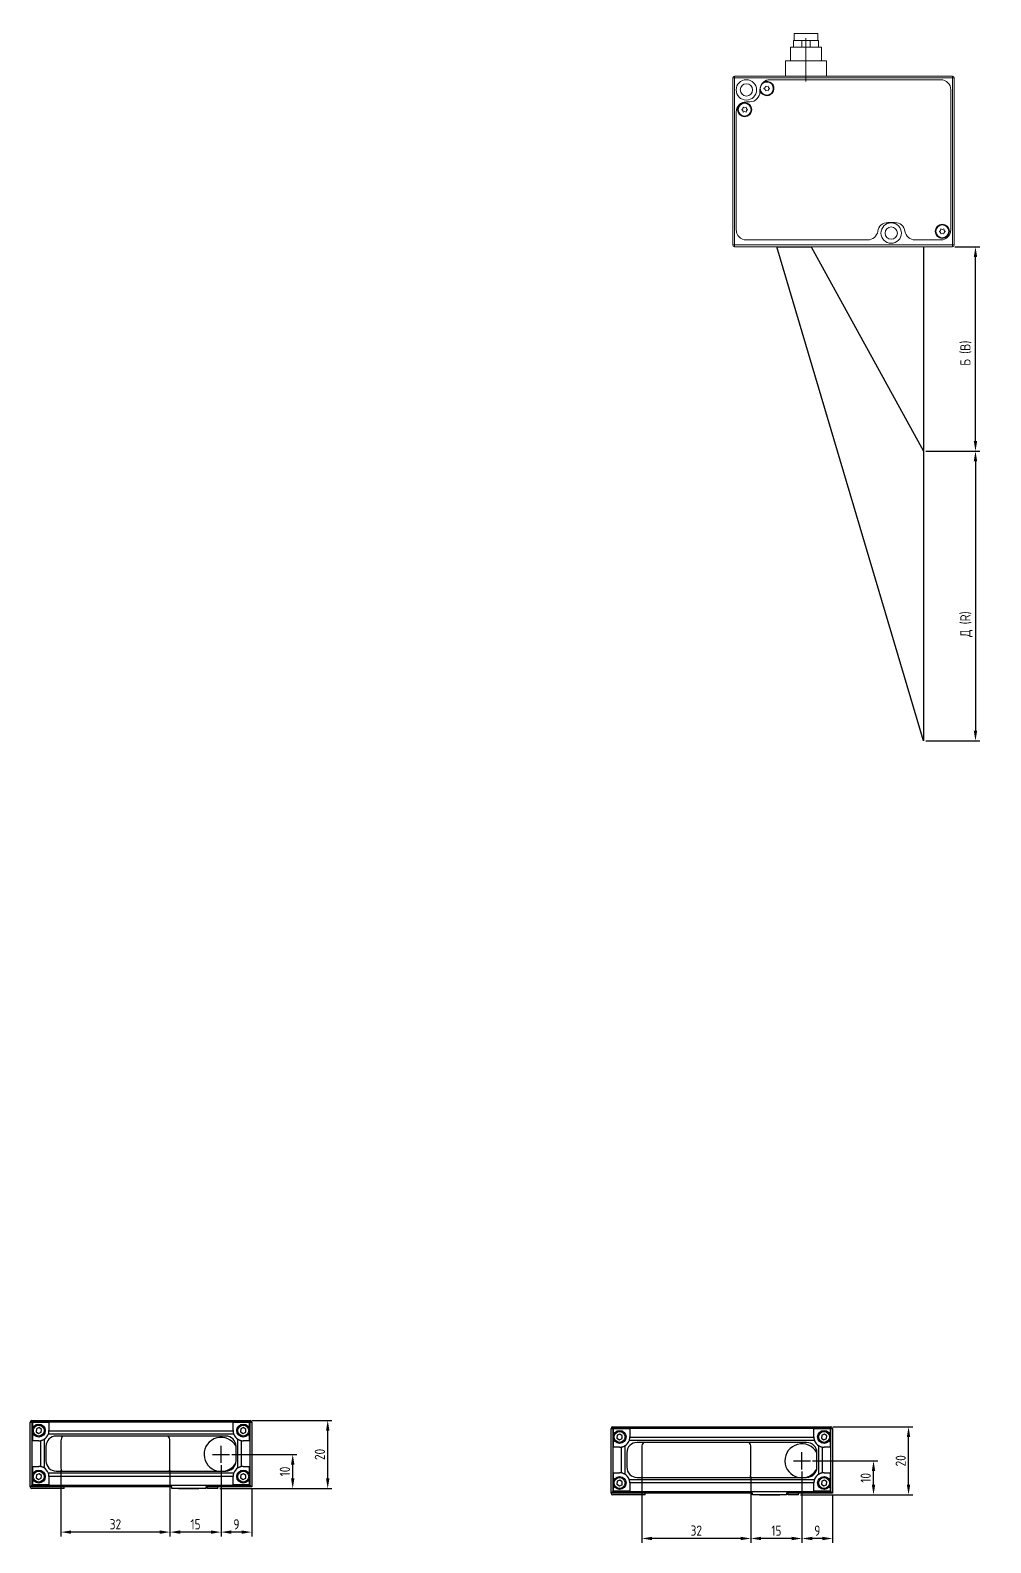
# Model space of a CAD drawing. Header units: millimetres. Extents: x -665 to 1947, y -360 to 733.
# Drawn here: x 713.7 to 995.5, y 289 to 732.7 of the extents above; entities that cross this region are included whole.
import ezdxf

# ---------------------------------------------------------------- set-up
doc = ezdxf.new("R2010")
doc.units = ezdxf.units.MM
doc.linetypes.add('CENTERX2', pattern=[20.32, 12.7, -2.54, 2.54, -2.54])
doc.styles.add('GOSTw', font='gostw.shx')
doc.dimstyles.new('Vad-style', dxfattribs={"dimtxt": 3, "dimasz": 3, "dimexe": 1.25, "dimexo": 0.625, "dimgap": 0.8, "dimtad": 1, "dimtxsty": 'GOSTw', "dimcen": 2.5, "dimclrd": 1, "dimclre": 1, "dimclrt": 1, "dimazin": 0, "dimtfac": 1, "dimtmove": 0, "dimatfit": 3, "dimfxl": 0, "dimarcsym": 0})

# ---------------------------------------------------------------- blocks, each defined once
blk = doc.blocks.new('*D41')
at = {"color": 1, "lineweight": -2, "transparency": 16777216}
for p, q in [((984.95, 669.21), (992.3, 669.21)), ((991.05, 612.21), (991.05, 666.21)), ((976.45, 609.21), (992.3, 609.21))]:
    blk.add_line(p, q, dxfattribs=at)
at = {"color": 1, "transparency": 16777216}
for points in [[(990.55, 666.21), (991.55, 666.21), (991.05, 669.21)], [(990.55, 612.21), (991.55, 612.21), (991.05, 609.21)]]:
    blk.add_solid(points, dxfattribs=at)
at = {"layer": 'Defpoints', "color": 0, "transparency": 16777216}
for p in [(984.33, 669.21), (991.05, 669.21), (975.83, 609.21)]:
    blk.add_point(p, dxfattribs=at)
at = {"color": 1, "transparency": 16777216, "insert": (986.59, 637.97), "char_height": 3, "attachment_point": 2, "rotation": 90, "style": 'GOSTw'}
blk.add_mtext('Б (B)', dxfattribs=at)
blk = doc.blocks.new('*D42')
at = {"color": 1, "lineweight": -2, "transparency": 16777216}
for p, q in [((976.45, 609.21), (992.3, 609.21)), ((991.05, 606.21), (991.05, 527.21)), ((976.45, 524.21), (992.3, 524.21))]:
    blk.add_line(p, q, dxfattribs=at)
at = {"color": 1, "transparency": 16777216}
for points in [[(990.55, 606.21), (991.55, 606.21), (991.05, 609.21)], [(990.55, 527.21), (991.55, 527.21), (991.05, 524.21)]]:
    blk.add_solid(points, dxfattribs=at)
at = {"layer": 'Defpoints', "color": 0, "transparency": 16777216}
for p in [(975.83, 609.21), (975.83, 524.21), (991.05, 524.21)]:
    blk.add_point(p, dxfattribs=at)
at = {"color": 1, "transparency": 16777216, "insert": (986.59, 558.47), "char_height": 3, "attachment_point": 2, "rotation": 90, "style": 'GOSTw'}
blk.add_mtext('Д (R)', dxfattribs=at)
blk = doc.blocks.new('*D50')
at = {"color": 1, "lineweight": -2, "transparency": 16777216}
for p, q in [((940.14, 309.91), (940.14, 289)), ((949.14, 302.91), (949.14, 289)), ((946.14, 290.25), (943.14, 290.25))]:
    blk.add_line(p, q, dxfattribs=at)
at = {"color": 1, "transparency": 16777216}
for points in [[(943.14, 290.75), (943.14, 289.75), (940.14, 290.25)], [(946.14, 290.75), (946.14, 289.75), (949.14, 290.25)]]:
    blk.add_solid(points, dxfattribs=at)
at = {"layer": 'Defpoints', "color": 0, "transparency": 16777216}
for p in [(940.14, 310.53), (949.14, 303.53), (940.14, 290.25)]:
    blk.add_point(p, dxfattribs=at)
at = {"color": 1, "transparency": 16777216, "insert": (944.64, 292.55), "char_height": 3, "attachment_point": 5, "style": 'GOSTw'}
blk.add_mtext('9', dxfattribs=at)
blk = doc.blocks.new('*D51')
at = {"color": 1, "lineweight": -2, "transparency": 16777216}
for p, q in [((943.26, 313.03), (962.39, 313.03)), ((961.14, 306.03), (961.14, 310.03)), ((939.76, 303.03), (962.39, 303.03))]:
    blk.add_line(p, q, dxfattribs=at)
at = {"color": 1, "transparency": 16777216}
for points in [[(960.64, 310.03), (961.64, 310.03), (961.14, 313.03)], [(960.64, 306.03), (961.64, 306.03), (961.14, 303.03)]]:
    blk.add_solid(points, dxfattribs=at)
at = {"layer": 'Defpoints', "color": 0, "transparency": 16777216}
for p in [(942.64, 313.03), (961.14, 313.03), (939.14, 303.03)]:
    blk.add_point(p, dxfattribs=at)
at = {"color": 1, "transparency": 16777216, "insert": (958.84, 308.03), "char_height": 3, "attachment_point": 5, "rotation": 90, "style": 'GOSTw'}
blk.add_mtext('10', dxfattribs=at)
blk = doc.blocks.new('*D52')
at = {"color": 1, "lineweight": -2, "transparency": 16777216}
for p, q in [((925.14, 308.41), (925.14, 289)), ((940.14, 309.91), (940.14, 289)), ((937.14, 290.25), (928.14, 290.25))]:
    blk.add_line(p, q, dxfattribs=at)
at = {"color": 1, "transparency": 16777216}
for points in [[(928.14, 290.75), (928.14, 289.75), (925.14, 290.25)], [(937.14, 290.75), (937.14, 289.75), (940.14, 290.25)]]:
    blk.add_solid(points, dxfattribs=at)
at = {"layer": 'Defpoints', "color": 0, "transparency": 16777216}
for p in [(925.14, 309.03), (940.14, 310.53), (925.14, 290.25)]:
    blk.add_point(p, dxfattribs=at)
at = {"color": 1, "transparency": 16777216, "insert": (932.64, 292.55), "char_height": 3, "attachment_point": 5, "style": 'GOSTw'}
blk.add_mtext('15', dxfattribs=at)
blk = doc.blocks.new('*D53')
at = {"color": 1, "lineweight": -2, "transparency": 16777216}
for p, q in [((893.14, 308.41), (893.14, 289)), ((925.14, 308.41), (925.14, 289)), ((922.14, 290.25), (896.14, 290.25))]:
    blk.add_line(p, q, dxfattribs=at)
at = {"color": 1, "transparency": 16777216}
for points in [[(896.14, 290.75), (896.14, 289.75), (893.14, 290.25)], [(922.14, 290.75), (922.14, 289.75), (925.14, 290.25)]]:
    blk.add_solid(points, dxfattribs=at)
at = {"layer": 'Defpoints', "color": 0, "transparency": 16777216}
for p in [(893.14, 309.03), (925.14, 309.03), (893.14, 290.25)]:
    blk.add_point(p, dxfattribs=at)
at = {"color": 1, "transparency": 16777216, "insert": (909.14, 292.55), "char_height": 3, "attachment_point": 5, "style": 'GOSTw'}
blk.add_mtext('32', dxfattribs=at)
blk = doc.blocks.new('*D54')
at = {"color": 1, "lineweight": -2, "transparency": 16777216}
for p, q in [((949.26, 323.03), (972.66, 323.03)), ((971.41, 306.03), (971.41, 320.03)), ((939.76, 303.03), (972.66, 303.03))]:
    blk.add_line(p, q, dxfattribs=at)
at = {"color": 1, "transparency": 16777216}
for points in [[(970.91, 320.03), (971.91, 320.03), (971.41, 323.03)], [(970.91, 306.03), (971.91, 306.03), (971.41, 303.03)]]:
    blk.add_solid(points, dxfattribs=at)
at = {"layer": 'Defpoints', "color": 0, "transparency": 16777216}
for p in [(948.64, 323.03), (971.41, 323.03), (939.14, 303.03)]:
    blk.add_point(p, dxfattribs=at)
at = {"color": 1, "transparency": 16777216, "insert": (969.11, 313.03), "char_height": 3, "attachment_point": 5, "rotation": 90, "style": 'GOSTw'}
blk.add_mtext('20', dxfattribs=at)
blk = doc.blocks.new('*D107')
at = {"color": 1, "lineweight": -2, "transparency": 16777216}
for p, q in [((769.72, 311.78), (769.72, 290.87)), ((778.72, 304.78), (778.72, 290.87)), ((775.72, 292.12), (772.72, 292.12))]:
    blk.add_line(p, q, dxfattribs=at)
at = {"color": 1, "transparency": 16777216}
for points in [[(772.72, 292.62), (772.72, 291.62), (769.72, 292.12)], [(775.72, 292.62), (775.72, 291.62), (778.72, 292.12)]]:
    blk.add_solid(points, dxfattribs=at)
at = {"layer": 'Defpoints', "color": 0, "transparency": 16777216}
for p in [(769.72, 312.4), (778.72, 305.4), (769.72, 292.12)]:
    blk.add_point(p, dxfattribs=at)
at = {"color": 1, "transparency": 16777216, "insert": (774.22, 294.42), "char_height": 3, "attachment_point": 5, "style": 'GOSTw'}
blk.add_mtext('9', dxfattribs=at)
blk = doc.blocks.new('*D108')
at = {"color": 1, "lineweight": -2, "transparency": 16777216}
for p, q in [((772.85, 314.9), (791.98, 314.9)), ((790.73, 307.9), (790.73, 311.9)), ((769.35, 304.9), (791.98, 304.9))]:
    blk.add_line(p, q, dxfattribs=at)
at = {"color": 1, "transparency": 16777216}
for points in [[(790.23, 311.9), (791.23, 311.9), (790.73, 314.9)], [(790.23, 307.9), (791.23, 307.9), (790.73, 304.9)]]:
    blk.add_solid(points, dxfattribs=at)
at = {"layer": 'Defpoints', "color": 0, "transparency": 16777216}
for p in [(772.22, 314.9), (790.73, 314.9), (768.72, 304.9)]:
    blk.add_point(p, dxfattribs=at)
at = {"color": 1, "transparency": 16777216, "insert": (788.43, 309.9), "char_height": 3, "attachment_point": 5, "rotation": 90, "style": 'GOSTw'}
blk.add_mtext('10', dxfattribs=at)
blk = doc.blocks.new('*D109')
at = {"color": 1, "lineweight": -2, "transparency": 16777216}
for p, q in [((769.72, 311.78), (769.72, 290.87)), ((754.72, 310.28), (754.72, 290.87)), ((766.72, 292.12), (757.72, 292.12))]:
    blk.add_line(p, q, dxfattribs=at)
at = {"color": 1, "transparency": 16777216}
for points in [[(757.72, 292.62), (757.72, 291.62), (754.72, 292.12)], [(766.72, 292.62), (766.72, 291.62), (769.72, 292.12)]]:
    blk.add_solid(points, dxfattribs=at)
at = {"layer": 'Defpoints', "color": 0, "transparency": 16777216}
for p in [(754.72, 310.9), (769.72, 312.4), (754.72, 292.12)]:
    blk.add_point(p, dxfattribs=at)
at = {"color": 1, "transparency": 16777216, "insert": (762.22, 294.42), "char_height": 3, "attachment_point": 5, "style": 'GOSTw'}
blk.add_mtext('15', dxfattribs=at)
blk = doc.blocks.new('*D110')
at = {"color": 1, "lineweight": -2, "transparency": 16777216}
for p, q in [((722.72, 310.28), (722.72, 290.87)), ((754.72, 310.28), (754.72, 290.87)), ((751.72, 292.12), (725.72, 292.12))]:
    blk.add_line(p, q, dxfattribs=at)
at = {"color": 1, "transparency": 16777216}
for points in [[(725.72, 292.62), (725.72, 291.62), (722.72, 292.12)], [(751.72, 292.62), (751.72, 291.62), (754.72, 292.12)]]:
    blk.add_solid(points, dxfattribs=at)
at = {"layer": 'Defpoints', "color": 0, "transparency": 16777216}
for p in [(722.72, 310.9), (754.72, 310.9), (722.72, 292.12)]:
    blk.add_point(p, dxfattribs=at)
at = {"color": 1, "transparency": 16777216, "insert": (738.72, 294.42), "char_height": 3, "attachment_point": 5, "style": 'GOSTw'}
blk.add_mtext('32', dxfattribs=at)
blk = doc.blocks.new('*D111')
at = {"color": 1, "lineweight": -2, "transparency": 16777216}
for p, q in [((778.85, 324.9), (802.25, 324.9)), ((801, 307.9), (801, 321.9)), ((769.35, 304.9), (802.25, 304.9))]:
    blk.add_line(p, q, dxfattribs=at)
at = {"color": 1, "transparency": 16777216}
for points in [[(800.5, 321.9), (801.5, 321.9), (801, 324.9)], [(800.5, 307.9), (801.5, 307.9), (801, 304.9)]]:
    blk.add_solid(points, dxfattribs=at)
at = {"layer": 'Defpoints', "color": 0, "transparency": 16777216}
for p in [(778.22, 324.9), (801, 324.9), (768.72, 304.9)]:
    blk.add_point(p, dxfattribs=at)
at = {"color": 1, "transparency": 16777216, "insert": (798.7, 314.9), "char_height": 3, "attachment_point": 5, "rotation": 90, "style": 'GOSTw'}
blk.add_mtext('20', dxfattribs=at)

msp = doc.modelspace()

# ---------------------------------------------------------------- linework, layer by layer
at = {"linetype": 'CENTERX2', "lineweight": 0}
msp.add_line((941.326, 717.693), (941.326, 732.713), dxfattribs=at)
at = {"linetype": 'Continuous', "lineweight": 15}
for p, q in [((936.826, 727.713), (945.826, 727.713)), ((937.626, 729.713), (940.126, 729.713)), ((937.826, 731.713), (944.826, 731.713)), ((940.126, 729.713), (940.126, 727.713)), ((940.126, 729.713), (941.326, 729.713)), ((941.326, 729.713), (942.526, 729.713)), ((942.526, 729.713), (942.526, 727.713)), ((942.526, 729.713), (945.026, 729.713)), ((935.326, 723.713), (947.326, 723.713)), ((920.326, 718.713), (920.326, 719.213)), ((920.326, 719.213), (984.326, 719.213)), ((984.326, 718.713), (984.326, 719.213)), ((919.826, 718.713), (920.326, 718.713)), ((919.826, 669.713), (919.826, 718.713)), ((920.326, 718.713), (920.326, 669.713)), ((984.326, 718.713), (920.326, 718.713)), ((927.826, 715.213), (927.826, 714.713)), ((927.826, 714.973), (927.826, 714.713)), ((929.328, 715.901), (929.001, 715.613)), ((929.001, 715.613), (929.328, 715.326)), ((929.026, 715.636), (929.026, 715.613)), ((929.026, 715.613), (929.026, 715.591)), ((929.413, 716.328), (929.328, 715.901)), ((929.328, 715.326), (929.413, 714.899)), ((929.445, 716.317), (929.407, 716.295)), ((929.407, 714.932), (929.445, 714.91)), ((929.826, 716.188), (929.413, 716.328)), ((929.413, 714.899), (929.826, 715.038)), ((930.238, 716.328), (929.826, 716.188)), ((929.826, 715.038), (930.238, 714.899)), ((930.245, 716.295), (930.206, 716.317)), ((930.206, 714.91), (930.245, 714.932)), ((930.324, 715.901), (930.238, 716.328)), ((930.238, 714.899), (930.324, 715.326)), ((930.651, 715.613), (930.324, 715.901)), ((930.324, 715.326), (930.651, 715.613)), ((980.826, 718.213), (930.826, 718.213)), ((980.826, 718.213), (930.826, 718.213)), ((983.826, 674.213), (983.826, 715.213)), ((983.826, 674.213), (983.826, 715.213)), ((984.326, 718.713), (984.826, 718.713)), ((984.326, 669.713), (984.326, 718.713)), ((984.826, 718.713), (984.826, 669.713)), ((922.913, 710.128), (922.828, 709.701)), ((922.945, 710.117), (922.907, 710.095)), ((923.326, 709.988), (922.913, 710.128)), ((923.738, 710.128), (923.326, 709.988)), ((923.745, 710.095), (923.706, 710.117)), ((923.824, 709.701), (923.738, 710.128)), ((924.826, 711.713), (923.826, 711.713)), ((924.826, 711.713), (923.826, 711.713)), ((920.826, 708.713), (920.826, 674.213)), ((920.826, 708.713), (920.826, 674.213)), ((922.828, 709.701), (922.501, 709.413)), ((922.501, 709.413), (922.828, 709.126)), ((922.526, 709.436), (922.526, 709.413)), ((922.526, 709.413), (922.526, 709.391)), ((922.828, 709.126), (922.913, 708.699)), ((922.907, 708.732), (922.945, 708.71)), ((922.913, 708.699), (923.326, 708.838)), ((923.326, 708.838), (923.738, 708.699)), ((923.706, 708.71), (923.745, 708.732)), ((923.738, 708.699), (923.824, 709.126)), ((924.151, 709.413), (923.824, 709.701)), ((923.824, 709.126), (924.151, 709.413)), ((965.358, 676.313), (967.394, 676.313)), ((965.358, 676.313), (967.394, 676.313)), ((923.826, 671.213), (959.426, 671.213)), ((923.826, 671.213), (959.426, 671.213)), ((973.326, 671.213), (980.826, 671.213)), ((973.326, 671.213), (980.826, 671.213)), ((980.828, 674.001), (980.501, 673.713)), ((980.501, 673.713), (980.828, 673.426)), ((980.526, 673.736), (980.526, 673.713)), ((980.526, 673.713), (980.526, 673.691)), ((980.913, 674.428), (980.828, 674.001)), ((980.828, 673.426), (980.913, 672.999)), ((980.945, 674.417), (980.907, 674.395)), ((980.907, 673.032), (980.945, 673.01)), ((981.326, 674.288), (980.913, 674.428)), ((980.913, 672.999), (981.326, 673.138)), ((981.738, 674.428), (981.326, 674.288)), ((981.326, 673.138), (981.738, 672.999)), ((981.745, 674.395), (981.706, 674.417)), ((981.706, 673.01), (981.745, 673.032)), ((981.824, 674.001), (981.738, 674.428)), ((981.738, 672.999), (981.824, 673.426)), ((982.151, 673.713), (981.824, 674.001)), ((981.824, 673.426), (982.151, 673.713)), ((919.826, 669.713), (920.326, 669.713)), ((920.326, 669.213), (920.326, 669.713)), ((920.326, 669.713), (984.326, 669.713)), ((984.326, 669.213), (920.326, 669.213)), ((984.326, 669.713), (984.826, 669.713)), ((984.326, 669.213), (984.326, 669.713))]:
    msp.add_line(p, q, dxfattribs=at)
for p, q in [((975.826, 524.213), (932.757, 669.213)), ((932.757, 669.213), (942.851, 669.213)), ((942.851, 669.213), (975.826, 609.213)), ((975.826, 669.213), (975.826, 524.213)), ((713.722, 324.4), (714.222, 324.4)), ((713.722, 305.4), (713.722, 324.4)), ((714.222, 324.4), (714.222, 324.9)), ((714.222, 324.9), (778.222, 324.9)), ((714.38, 324.243), (714.222, 324.4)), ((778.222, 324.4), (714.222, 324.4)), ((714.222, 324.4), (714.222, 305.9)), ((778.222, 324.4), (714.222, 324.4)), ((714.222, 324.4), (714.222, 305.9)), ((719.222, 324.243), (714.38, 324.243)), ((714.38, 324.243), (714.38, 322.363)), ((719.222, 324.243), (719.222, 321.9)), ((778.065, 324.243), (773.222, 324.243)), ((773.222, 321.9), (773.222, 324.243)), ((778.065, 324.243), (778.222, 324.4)), ((778.065, 322.363), (778.065, 324.243)), ((778.222, 324.4), (778.222, 324.9)), ((778.222, 305.9), (778.222, 324.4)), ((778.222, 324.4), (778.722, 324.4)), ((778.222, 305.9), (778.222, 324.4)), ((778.722, 324.4), (778.722, 305.4)), ((714.38, 321.437), (714.38, 318.9)), ((715.512, 322.395), (715.439, 321.532)), ((715.439, 321.532), (716.15, 321.037)), ((716.295, 322.763), (715.512, 322.395)), ((716.15, 321.037), (716.933, 321.405)), ((717.006, 322.268), (716.295, 322.763)), ((716.933, 321.405), (717.006, 322.268)), ((773.42, 320.831), (719.025, 320.831)), ((719.222, 321.829), (773.223, 321.829)), ((771.102, 320.28), (721.343, 320.28)), ((775.512, 322.395), (775.439, 321.532)), ((775.439, 321.532), (776.15, 321.037)), ((776.295, 322.763), (775.512, 322.395)), ((776.15, 321.037), (776.933, 321.405)), ((777.006, 322.268), (776.295, 322.763)), ((776.933, 321.405), (777.006, 322.268)), ((778.065, 318.9), (778.065, 321.437)), ((884.139, 322.531), (884.638, 322.531)), ((884.139, 303.531), (884.139, 322.531)), ((884.638, 322.531), (884.638, 323.031)), ((884.638, 323.031), (948.639, 323.031)), ((884.796, 322.374), (884.638, 322.531)), ((948.639, 322.531), (884.638, 322.531)), ((884.638, 322.531), (884.638, 304.031)), ((948.639, 322.531), (884.638, 322.531)), ((884.638, 322.531), (884.638, 304.031)), ((889.638, 322.374), (884.796, 322.374)), ((884.796, 322.374), (884.796, 320.494)), ((884.796, 319.568), (884.796, 317.031)), ((885.928, 320.526), (885.855, 319.663)), ((885.855, 319.663), (886.566, 319.168)), ((886.711, 320.894), (885.928, 320.526)), ((886.566, 319.168), (887.349, 319.537)), ((887.422, 320.399), (886.711, 320.894)), ((887.349, 319.537), (887.422, 320.399)), ((889.638, 322.374), (889.638, 320.031)), ((889.638, 319.96), (943.639, 319.96)), ((948.481, 322.374), (943.639, 322.374)), ((943.639, 320.031), (943.639, 322.374)), ((945.928, 320.526), (945.855, 319.663)), ((945.855, 319.663), (946.566, 319.168)), ((946.711, 320.894), (945.928, 320.526)), ((946.566, 319.168), (947.349, 319.537)), ((947.422, 320.399), (946.711, 320.894)), ((947.349, 319.537), (947.422, 320.399)), ((948.481, 322.374), (948.639, 322.531)), ((948.481, 320.494), (948.481, 322.374)), ((948.481, 317.031), (948.481, 319.568)), ((948.639, 322.531), (948.639, 323.031)), ((948.639, 304.031), (948.639, 322.531)), ((948.639, 322.531), (949.138, 322.531)), ((948.639, 304.031), (948.639, 322.531)), ((949.138, 322.531), (949.138, 303.531)), ((716.222, 318.9), (714.38, 318.9)), ((716.793, 311.345), (716.793, 318.955)), ((717.792, 319.343), (717.792, 310.957)), ((718.343, 317.28), (718.343, 313.021)), ((722.722, 318.9), (722.722, 310.9)), ((722.722, 318.9), (722.722, 310.9)), ((754.722, 310.9), (754.722, 318.9)), ((754.722, 310.9), (754.722, 318.9)), ((769.722, 312.4), (769.722, 317.4)), ((774.102, 313.021), (774.102, 317.28)), ((774.653, 310.957), (774.653, 319.343)), ((775.652, 318.955), (775.652, 311.345)), ((778.065, 318.9), (776.222, 318.9)), ((886.639, 317.031), (884.796, 317.031)), ((887.209, 309.476), (887.209, 317.086)), ((888.208, 317.474), (888.208, 309.088)), ((888.759, 315.411), (888.759, 311.152)), ((943.836, 318.962), (889.441, 318.962)), ((941.518, 318.411), (891.759, 318.411)), ((893.139, 317.031), (893.139, 309.031)), ((893.139, 317.031), (893.139, 309.031)), ((925.139, 309.031), (925.139, 317.031)), ((925.139, 309.031), (925.139, 317.031)), ((940.139, 310.531), (940.139, 315.531)), ((944.518, 311.152), (944.518, 315.411)), ((945.069, 309.088), (945.069, 317.474)), ((946.068, 317.086), (946.068, 309.476)), ((948.481, 317.031), (946.638, 317.031)), ((714.38, 311.4), (716.222, 311.4)), ((714.38, 311.4), (714.38, 308.863)), ((767.222, 314.9), (772.222, 314.9)), ((776.222, 311.4), (778.065, 311.4)), ((778.065, 308.863), (778.065, 311.4)), ((937.639, 313.031), (942.639, 313.031)), ((714.38, 307.937), (714.38, 306.057)), ((715.512, 308.895), (715.439, 308.032)), ((715.439, 308.032), (716.15, 307.537)), ((716.295, 309.263), (715.512, 308.895)), ((716.15, 307.537), (716.933, 307.905)), ((717.006, 308.768), (716.295, 309.263)), ((716.933, 307.905), (717.006, 308.768)), ((719.025, 309.469), (773.42, 309.469)), ((773.223, 308.471), (719.222, 308.471)), ((719.222, 308.4), (719.222, 306.057)), ((721.343, 310.021), (771.102, 310.021)), ((773.222, 306.057), (773.222, 308.4)), ((775.512, 308.895), (775.439, 308.032)), ((775.439, 308.032), (776.15, 307.537)), ((776.295, 309.263), (775.512, 308.895)), ((776.15, 307.537), (776.933, 307.905)), ((777.006, 308.768), (776.295, 309.263)), ((776.933, 307.905), (777.006, 308.768)), ((778.065, 306.057), (778.065, 307.937)), ((884.796, 309.531), (886.639, 309.531)), ((884.796, 309.531), (884.796, 306.994)), ((885.928, 307.026), (885.855, 306.163)), ((886.711, 307.394), (885.928, 307.026)), ((887.422, 306.899), (886.711, 307.394)), ((887.349, 306.037), (887.422, 306.899)), ((889.441, 307.6), (943.836, 307.6)), ((943.639, 306.602), (889.638, 306.602)), ((889.638, 306.531), (889.638, 304.188)), ((891.759, 308.152), (941.518, 308.152)), ((943.639, 304.188), (943.639, 306.531)), ((945.928, 307.026), (945.855, 306.163)), ((946.711, 307.394), (945.928, 307.026)), ((946.638, 309.531), (948.481, 309.531)), ((947.422, 306.899), (946.711, 307.394)), ((947.349, 306.037), (947.422, 306.899)), ((948.481, 306.994), (948.481, 309.531)), ((713.882, 305.4), (713.722, 305.4)), ((755.222, 305.4), (713.882, 305.4)), ((714.38, 306.057), (714.222, 305.9)), ((714.222, 305.9), (778.222, 305.9)), ((714.222, 305.9), (778.222, 305.9)), ((723.722, 304.9), (714.222, 304.9)), ((714.38, 306.057), (719.222, 306.057)), ((723.722, 304.9), (723.722, 305.4)), ((755.222, 304.9), (755.222, 305.4)), ((760.222, 304.9), (755.222, 304.9)), ((757.222, 304.9), (763.222, 304.9)), ((765.222, 304.9), (760.222, 304.9)), ((778.563, 305.4), (765.222, 305.4)), ((765.222, 305.4), (765.222, 304.9)), ((765.722, 304.9), (765.722, 305.4)), ((768.722, 304.9), (765.722, 304.9)), ((768.722, 304.9), (768.722, 305.4)), ((773.222, 306.057), (778.065, 306.057)), ((778.065, 306.057), (778.222, 305.9)), ((778.722, 305.4), (778.563, 305.4)), ((884.298, 303.531), (884.139, 303.531)), ((925.639, 303.531), (884.298, 303.531)), ((884.796, 304.188), (884.638, 304.031)), ((884.638, 304.031), (948.639, 304.031)), ((884.638, 304.031), (948.639, 304.031)), ((894.138, 303.031), (884.638, 303.031)), ((884.796, 306.068), (884.796, 304.188)), ((884.796, 304.188), (889.638, 304.188)), ((885.855, 306.163), (886.566, 305.668)), ((886.566, 305.668), (887.349, 306.037)), ((894.138, 303.031), (894.138, 303.531)), ((925.639, 303.031), (925.639, 303.531)), ((930.639, 303.031), (925.639, 303.031)), ((927.639, 303.031), (933.639, 303.031)), ((935.639, 303.031), (930.639, 303.031)), ((948.979, 303.531), (935.639, 303.531)), ((935.639, 303.531), (935.639, 303.031)), ((936.139, 303.031), (936.139, 303.531)), ((939.139, 303.031), (936.139, 303.031)), ((939.139, 303.031), (939.139, 303.531)), ((943.639, 304.188), (948.481, 304.188)), ((945.855, 306.163), (946.566, 305.668)), ((946.566, 305.668), (947.349, 306.037)), ((948.481, 304.188), (948.481, 306.068)), ((948.481, 304.188), (948.639, 304.031)), ((949.138, 303.531), (948.979, 303.531))]:
    msp.add_line(p, q)
at = {"linetype": 'Continuous', "lineweight": 15, "flags": 128}
for points in [[(930.625, 715.591), (930.626, 715.613), (930.625, 715.636)], [(924.125, 709.391), (924.126, 709.413), (924.125, 709.436)], [(982.125, 673.691), (982.126, 673.713), (982.125, 673.736)]]:
    msp.add_lwpolyline(points, dxfattribs=at)
at = {"flags": 128}
for points in [[(773.023, 311.145), (773.625, 311.775), (774.028, 312.358)], [(943.439, 309.276), (944.041, 309.906), (944.444, 310.489)]]:
    msp.add_lwpolyline(points, dxfattribs=at)
at = {"linetype": 'Continuous', "lineweight": 15}
for centre, radius in [((923.826, 715.213), 3), ((923.826, 715.213), 1.8), ((929.826, 715.613), 1.9), ((923.326, 709.413), 2.1), ((923.326, 709.413), 1.9), ((966.326, 673.213), 3), ((966.326, 673.213), 1.8), ((981.326, 673.713), 2.1), ((981.326, 673.713), 1.9)]:
    msp.add_circle(centre, radius, dxfattribs=at)
for centre, radius in [((716.222, 321.9), 1.9), ((716.222, 321.9), 1.6), ((776.222, 321.9), 1.9), ((776.222, 321.9), 1.6), ((886.639, 320.031), 1.9), ((886.639, 320.031), 1.6), ((946.638, 320.031), 1.9), ((946.638, 320.031), 1.6), ((716.222, 308.4), 1.9), ((716.222, 308.4), 1.6), ((776.222, 308.4), 1.9), ((776.222, 308.4), 1.6), ((886.639, 306.531), 1.9), ((886.639, 306.531), 1.6), ((946.638, 306.531), 1.9), ((946.638, 306.531), 1.6)]:
    msp.add_circle(centre, radius)
for centre, radius, start, end in [((920.326, 718.713), 0.5, 90, 180), ((984.326, 718.713), 0.5, 0, 90), ((924.826, 714.713), 3, 270, 0), ((924.826, 714.713), 3, 270, 0), ((930.826, 715.213), 3, 90, 180), ((929.826, 715.613), 2.1, 197.75279, 117.50928), ((930.826, 715.213), 3, 90, 131.04548), ((980.826, 715.213), 3, 0, 90), ((980.826, 715.213), 3, 0, 90), ((923.826, 708.713), 3, 90, 180), ((923.826, 708.713), 3, 90, 180), ((965.358, 673.313), 3, 90, 171.37307), ((965.358, 673.313), 3, 90, 171.37307), ((967.394, 673.313), 3, 8.62693, 90), ((967.394, 673.313), 3, 8.62693, 90), ((923.826, 674.213), 3, 180, 270), ((923.826, 674.213), 3, 180, 270), ((959.426, 674.213), 3, 270, 351.37307), ((959.426, 674.213), 3, 270, 351.37307), ((973.326, 674.213), 3, 188.62693, 270), ((973.326, 674.213), 3, 188.62693, 270), ((980.826, 674.213), 3, 270, 0), ((980.826, 674.213), 3, 270, 0), ((920.326, 669.713), 0.5, 180, 270), ((984.326, 669.713), 0.5, 270, 0)]:
    msp.add_arc(centre, radius, start, end, dxfattribs=at)
for centre, radius, start, end in [((714.222, 324.4), 0.5, 90, 180), ((778.222, 324.4), 0.5, 0, 90), ((716.222, 321.9), 3, 301.54162, 339.11759), ((721.343, 317.28), 3, 90, 180), ((716.222, 321.9), 3, 358.64915, 0), ((724.722, 318.9), 2, 136.38528, 180), ((724.722, 318.9), 2, 136.38528, 180), ((752.722, 318.9), 2, 0, 43.61472), ((752.722, 318.9), 2, 0, 43.61472), ((769.722, 314.9), 5, 28.85, 257.40143), ((769.722, 314.9), 5, 28.85, 257.40143), ((771.102, 317.28), 3, 0, 90), ((776.222, 321.9), 3, 180, 181.35085), ((776.222, 321.9), 3, 200.88241, 238.45838), ((884.638, 322.531), 0.5, 90, 180), ((886.639, 320.031), 3, 358.64915, 0), ((946.638, 320.031), 3, 180, 181.35085), ((948.639, 322.531), 0.5, 0, 90), ((716.222, 321.9), 3, 270, 280.96687), ((776.222, 321.9), 3, 259.03313, 270), ((886.639, 320.031), 3, 270, 280.96687), ((886.639, 320.031), 3, 301.54162, 339.11759), ((891.759, 315.411), 3, 90, 180), ((895.139, 317.031), 2, 136.38528, 180), ((895.139, 317.031), 2, 136.38528, 180), ((923.139, 317.031), 2, 0, 43.61472), ((923.139, 317.031), 2, 0, 43.61472), ((940.139, 313.031), 5, 28.85, 257.40143), ((940.139, 313.031), 5, 28.85, 257.40143), ((941.518, 315.411), 3, 0, 90), ((946.638, 320.031), 3, 200.88241, 238.45838), ((946.638, 320.031), 3, 259.03313, 270), ((716.222, 308.4), 3, 79.03313, 90), ((716.222, 308.4), 3, 20.88241, 58.45838), ((721.343, 313.021), 3, 180, 270), ((724.722, 310.9), 2, 180, 206.09147), ((724.722, 310.9), 2, 180, 206.09147), ((752.722, 310.9), 2, 333.90853, 0), ((752.722, 310.9), 2, 333.90853, 0), ((769.722, 314.9), 5, 282.59857, 329.44143), ((769.722, 314.9), 5, 282.59857, 311.31392), ((771.102, 313.021), 3, 270, 0), ((776.222, 308.4), 3, 121.54162, 159.11759), ((776.222, 308.4), 3, 90, 100.96687), ((891.759, 311.152), 3, 180, 270), ((941.518, 311.152), 3, 270, 0), ((716.222, 308.4), 3, 0, 1.35085), ((776.222, 308.4), 3, 178.64915, 180), ((886.639, 306.531), 3, 79.03313, 90), ((886.639, 306.531), 3, 20.88241, 58.45838), ((886.639, 306.531), 3, 0, 1.35085), ((895.139, 309.031), 2, 180, 206.09147), ((895.139, 309.031), 2, 180, 206.09147), ((923.139, 309.031), 2, 333.90853, 0), ((923.139, 309.031), 2, 333.90853, 0), ((940.139, 313.031), 5, 282.59857, 329.44143), ((940.139, 313.031), 5, 282.59857, 311.31392), ((946.638, 306.531), 3, 178.64915, 180), ((946.638, 306.531), 3, 121.54162, 159.11759), ((946.638, 306.531), 3, 90, 100.96687), ((714.222, 305.4), 0.5, 180, 270), ((884.638, 303.531), 0.5, 180, 270)]:
    msp.add_arc(centre, radius, start, end)
for points in [[(936.826, 727.713), (936.826, 723.713)], [(937.626, 729.713), (937.626, 727.713)], [(937.826, 731.713), (937.826, 729.713)], [(944.826, 729.713), (944.826, 731.713)], [(945.026, 727.713), (945.026, 729.713)], [(945.826, 723.713), (945.826, 727.713)], [(935.326, 723.713), (935.326, 719.213)], [(947.326, 719.213), (947.326, 723.713)], [(924.026, 717.002), (924.026, 717.002)]]:
    msp.add_open_spline(points, degree=1, dxfattribs=at)
msp.add_open_spline([(927.826, 715.213), (927.853, 715.521), (927.909, 716.131), (928.308, 716.926), (928.687, 717.307), (928.856, 717.476)], degree=3, knots=[0, 0, 0, 0, 0.36105788, 0.71712327, 1, 1, 1, 1], dxfattribs=at)
for points, knots in [([(719.025, 320.831), (719.062, 320.938), (719.136, 321.152), (719.192, 321.45), (719.216, 321.678), (719.221, 321.802), (719.221, 321.822), (719.222, 321.829)], [0, 0, 0, 0, 0.2198916, 0.4401783, 0.6529994, 0.8671446, 1, 1, 1, 1]), ([(773.223, 321.829), (773.224, 321.813), (773.224, 321.779), (773.235, 321.592), (773.272, 321.333), (773.336, 321.063), (773.396, 320.895), (773.42, 320.831)], [0, 0, 0, 0, 0.2182309, 0.4365076, 0.6531767, 0.8659913, 1, 1, 1, 1]), ([(889.441, 318.962), (889.478, 319.069), (889.552, 319.283), (889.608, 319.581), (889.632, 319.809), (889.637, 319.933), (889.637, 319.953), (889.638, 319.96)], [0, 0, 0, 0, 0.2198916, 0.4401783, 0.6529994, 0.8671446, 1, 1, 1, 1]), ([(943.639, 319.96), (943.64, 319.944), (943.64, 319.91), (943.651, 319.723), (943.688, 319.464), (943.753, 319.194), (943.812, 319.026), (943.836, 318.962)], [0, 0, 0, 0, 0.2182309, 0.4365076, 0.6531767, 0.8659913, 1, 1, 1, 1]), ([(716.793, 318.955), (716.809, 318.958), (716.842, 318.964), (717.021, 319.005), (717.268, 319.084), (717.541, 319.198), (717.714, 319.298), (717.792, 319.343)], [0, 0, 0, 0, 0.20755792, 0.41515877, 0.62162377, 0.82944644, 1, 1, 1, 1]), ([(774.653, 319.343), (774.762, 319.282), (774.981, 319.158), (775.293, 319.043), (775.521, 318.981), (775.629, 318.959), (775.646, 318.956), (775.652, 318.955)], [0, 0, 0, 0, 0.2365804, 0.4741865, 0.6891486, 0.8957192, 1, 1, 1, 1]), ([(887.209, 317.086), (887.226, 317.089), (887.258, 317.095), (887.437, 317.136), (887.684, 317.215), (887.957, 317.329), (888.13, 317.429), (888.208, 317.474)], [0, 0, 0, 0, 0.20755792, 0.41515877, 0.62162377, 0.82944644, 1, 1, 1, 1]), ([(945.069, 317.474), (945.178, 317.413), (945.398, 317.289), (945.709, 317.174), (945.937, 317.112), (946.045, 317.09), (946.062, 317.087), (946.068, 317.086)], [0, 0, 0, 0, 0.2365804, 0.4741865, 0.6891486, 0.8957192, 1, 1, 1, 1]), ([(717.792, 310.957), (717.682, 311.019), (717.463, 311.142), (717.152, 311.257), (716.924, 311.319), (716.816, 311.341), (716.799, 311.344), (716.793, 311.345)], [0, 0, 0, 0, 0.2365804, 0.4741865, 0.6891486, 0.8957192, 1, 1, 1, 1]), ([(775.652, 311.345), (775.635, 311.342), (775.603, 311.336), (775.424, 311.295), (775.177, 311.216), (774.904, 311.102), (774.731, 311.002), (774.653, 310.957)], [0, 0, 0, 0, 0.2075579, 0.4151588, 0.6216238, 0.8294466, 1, 1, 1, 1]), ([(719.222, 308.471), (719.221, 308.488), (719.221, 308.521), (719.21, 308.708), (719.173, 308.968), (719.108, 309.238), (719.049, 309.405), (719.025, 309.469)], [0, 0, 0, 0, 0.218231, 0.4365079, 0.6531769, 0.8659913, 1, 1, 1, 1]), ([(773.42, 309.469), (773.383, 309.363), (773.309, 309.148), (773.253, 308.85), (773.229, 308.622), (773.224, 308.499), (773.223, 308.479), (773.223, 308.471)], [0, 0, 0, 0, 0.21989154, 0.44017847, 0.65299933, 0.86714451, 1, 1, 1, 1]), ([(888.208, 309.088), (888.099, 309.15), (887.879, 309.273), (887.568, 309.388), (887.34, 309.45), (887.232, 309.472), (887.215, 309.475), (887.209, 309.476)], [0, 0, 0, 0, 0.2365804, 0.4741865, 0.6891486, 0.8957192, 1, 1, 1, 1]), ([(889.638, 306.602), (889.637, 306.619), (889.637, 306.652), (889.626, 306.839), (889.589, 307.099), (889.524, 307.369), (889.465, 307.536), (889.441, 307.6)], [0, 0, 0, 0, 0.218231, 0.4365079, 0.6531769, 0.8659913, 1, 1, 1, 1]), ([(943.836, 307.6), (943.799, 307.494), (943.725, 307.279), (943.669, 306.981), (943.645, 306.753), (943.64, 306.63), (943.64, 306.61), (943.639, 306.602)], [0, 0, 0, 0, 0.21989154, 0.44017847, 0.65299933, 0.86714451, 1, 1, 1, 1]), ([(946.068, 309.476), (946.051, 309.473), (946.019, 309.467), (945.84, 309.426), (945.593, 309.347), (945.32, 309.233), (945.147, 309.133), (945.069, 309.088)], [0, 0, 0, 0, 0.2075579, 0.4151588, 0.6216238, 0.8294466, 1, 1, 1, 1]), ([(713.882, 305.4), (713.954, 305.509), (714.06, 305.672), (714.181, 305.842), (714.221, 305.898), (714.222, 305.9)], [0, 0, 0, 0, 0.6672984, 0.9898517, 1, 1, 1, 1]), ([(778.222, 305.9), (778.224, 305.898), (778.264, 305.842), (778.385, 305.672), (778.491, 305.509), (778.563, 305.4)], [0, 0, 0, 0, 0.0101483, 0.3327016, 1, 1, 1, 1]), ([(884.298, 303.531), (884.37, 303.64), (884.476, 303.803), (884.597, 303.973), (884.637, 304.029), (884.638, 304.031)], [0, 0, 0, 0, 0.6672984, 0.9898517, 1, 1, 1, 1]), ([(948.639, 304.031), (948.64, 304.029), (948.68, 303.973), (948.801, 303.803), (948.907, 303.64), (948.979, 303.531)], [0, 0, 0, 0, 0.0101483, 0.3327016, 1, 1, 1, 1])]:
    msp.add_open_spline(points, degree=3, knots=knots)

# ---------------------------------------------------------------- dimensions: what is measured, and where the dimension line sits
for base, p2, text, picture, middle in [((991.052, 669.213), (984.326, 669.213), 'Б (B)', '*D41', (991.052, 637.966)), ((991.052, 524.213), (975.826, 524.213), 'Д (R)', '*D42', (991.052, 558.474))]:
    dim = msp.add_linear_dim(base=base, p1=(975.826, 609.213), p2=p2, angle=90, text=text, dimstyle='Vad-style')
    dim.commit()
    dim.dimension.update_dxf_attribs({"geometry": picture, "text_midpoint": middle, "dimtype": 160})
for base, p1, p2, picture, middle in [((800.997, 324.9), (768.722, 304.9), (778.222, 324.9), '*D111', (798.697, 314.9)), ((971.413, 323.031), (939.139, 303.031), (948.639, 323.031), '*D54', (969.113, 313.031)), ((790.727, 314.9), (768.722, 304.9), (772.222, 314.9), '*D108', (788.427, 309.9)), ((961.143, 313.031), (939.139, 303.031), (942.639, 313.031), '*D51', (958.843, 308.031))]:
    dim = msp.add_linear_dim(base=base, p1=p1, p2=p2, angle=90, dimstyle='Vad-style')
    dim.commit()
    dim.dimension.update_dxf_attribs({"geometry": picture, "text_midpoint": middle})
for base, p1, p2, picture, middle in [((722.722, 292.117), (754.722, 310.9), (722.722, 310.9), '*D110', (738.722, 294.417)), ((754.722, 292.117), (769.722, 312.4), (754.722, 310.9), '*D109', (762.222, 294.417)), ((769.722, 292.117), (778.722, 305.4), (769.722, 312.4), '*D107', (774.222, 294.417)), ((893.139, 290.248), (925.139, 309.031), (893.139, 309.031), '*D53', (909.139, 292.548)), ((925.139, 290.248), (940.139, 310.531), (925.139, 309.031), '*D52', (932.639, 292.548)), ((940.139, 290.248), (949.138, 303.531), (940.139, 310.531), '*D50', (944.639, 292.548))]:
    dim = msp.add_linear_dim(base=base, p1=p1, p2=p2, dimstyle='Vad-style')
    dim.commit()
    dim.dimension.update_dxf_attribs({"geometry": picture, "text_midpoint": middle})

doc.saveas('drawing.dxf')
